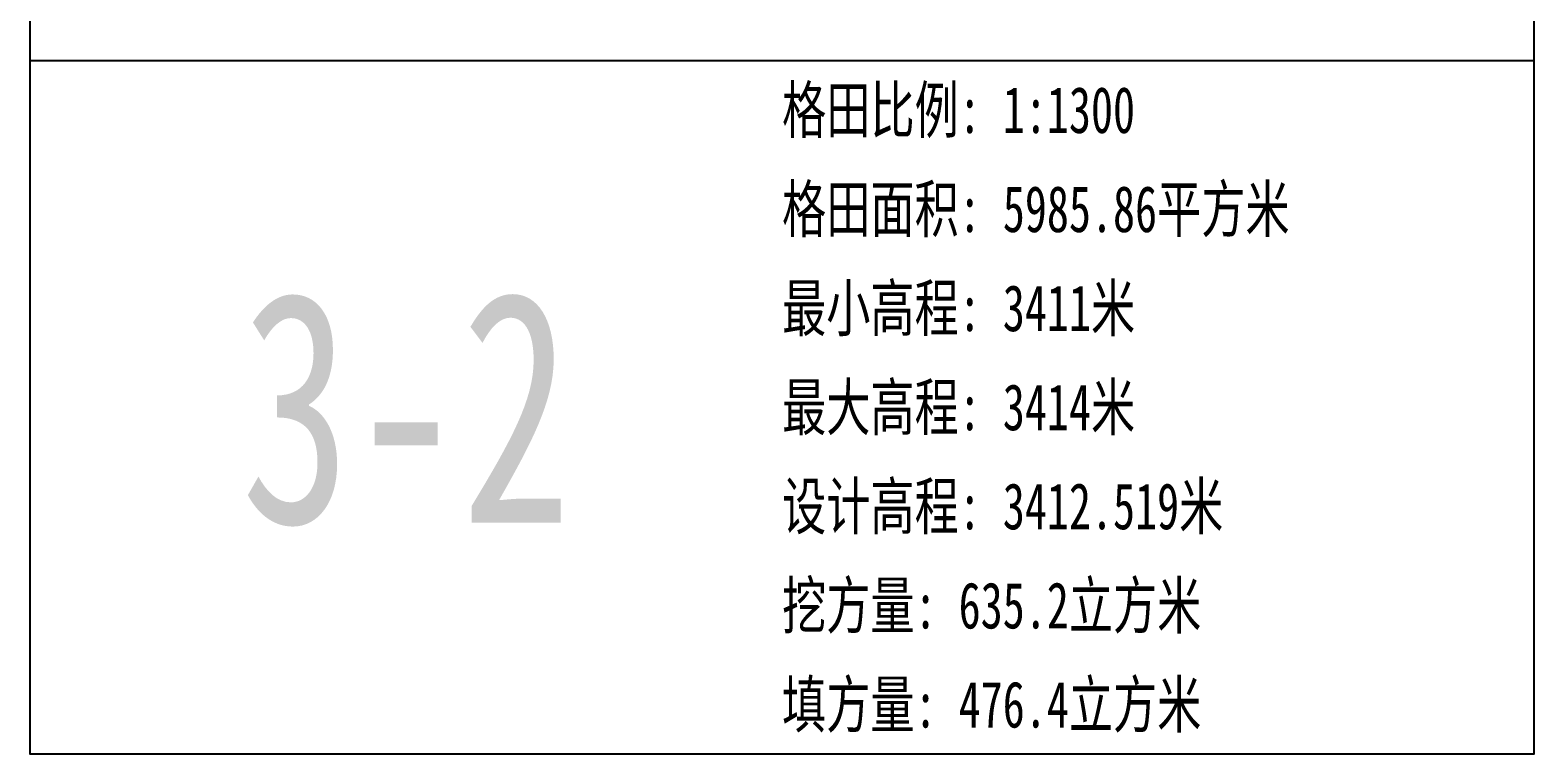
# Model space of a CAD drawing. Extents: x 4283 to 40403, y 1134 to 1764.
# Drawn here: x 5210.7 to 5340.7, y 1547.4 to 1610.1 of the extents above; entities that cross this region are included whole.
import ezdxf
from ezdxf.enums import TextEntityAlignment as Align

# ---------------------------------------------------------------- set-up
doc = ezdxf.new("R2010")
doc.units = 0
doc.layers.add('tdz_土方计算图', color=7, linetype='Continuous')
doc.styles.add('GLand', font='')
doc.styles.get('GLand').set_extended_font_data('FangSong_GB2312')

msp = doc.modelspace()

# ---------------------------------------------------------------- linework, layer by layer
at = {"layer": 'tdz_土方计算图', "linetype": 'Continuous'}
msp.add_lwpolyline([(5210.66, 1707.44), (5340.66, 1707.44), (5340.66, 1547.44), (5210.66, 1547.44)], close=True, dxfattribs=at)
msp.add_lwpolyline([(5210.66, 1607.44), (5340.66, 1607.44)], dxfattribs=at)

# ---------------------------------------------------------------- texts
at = {"layer": 'tdz_土方计算图', "linetype": 'Continuous', "style": 'GLand', "width": 0.7}
for s, p in [('格田比例: 1:1300', (5275.66, 1603.16)), ('格田面积: 5985.86平方米', (5275.66, 1594.59)), ('最小高程: 3411米', (5275.66, 1586.02)), ('最大高程: 3414米', (5275.66, 1577.45)), ('设计高程: 3412.519米', (5275.66, 1568.88)), ('挖方量: 635.2立方米', (5275.66, 1560.3)), ('填方量: 476.4立方米', (5275.66, 1551.73))]:
    msp.add_text(s, height=4, dxfattribs=at).set_placement(p, align=Align.MIDDLE_LEFT)
at = {"layer": 'tdz_土方计算图', "color": 6, "linetype": 'Continuous', "style": 'GLand', "width": 0.7}
msp.add_text('3-2', height=20, dxfattribs=at).set_placement((5243.16, 1577.44), align=Align.MIDDLE_CENTER)

doc.saveas('drawing.dxf')
